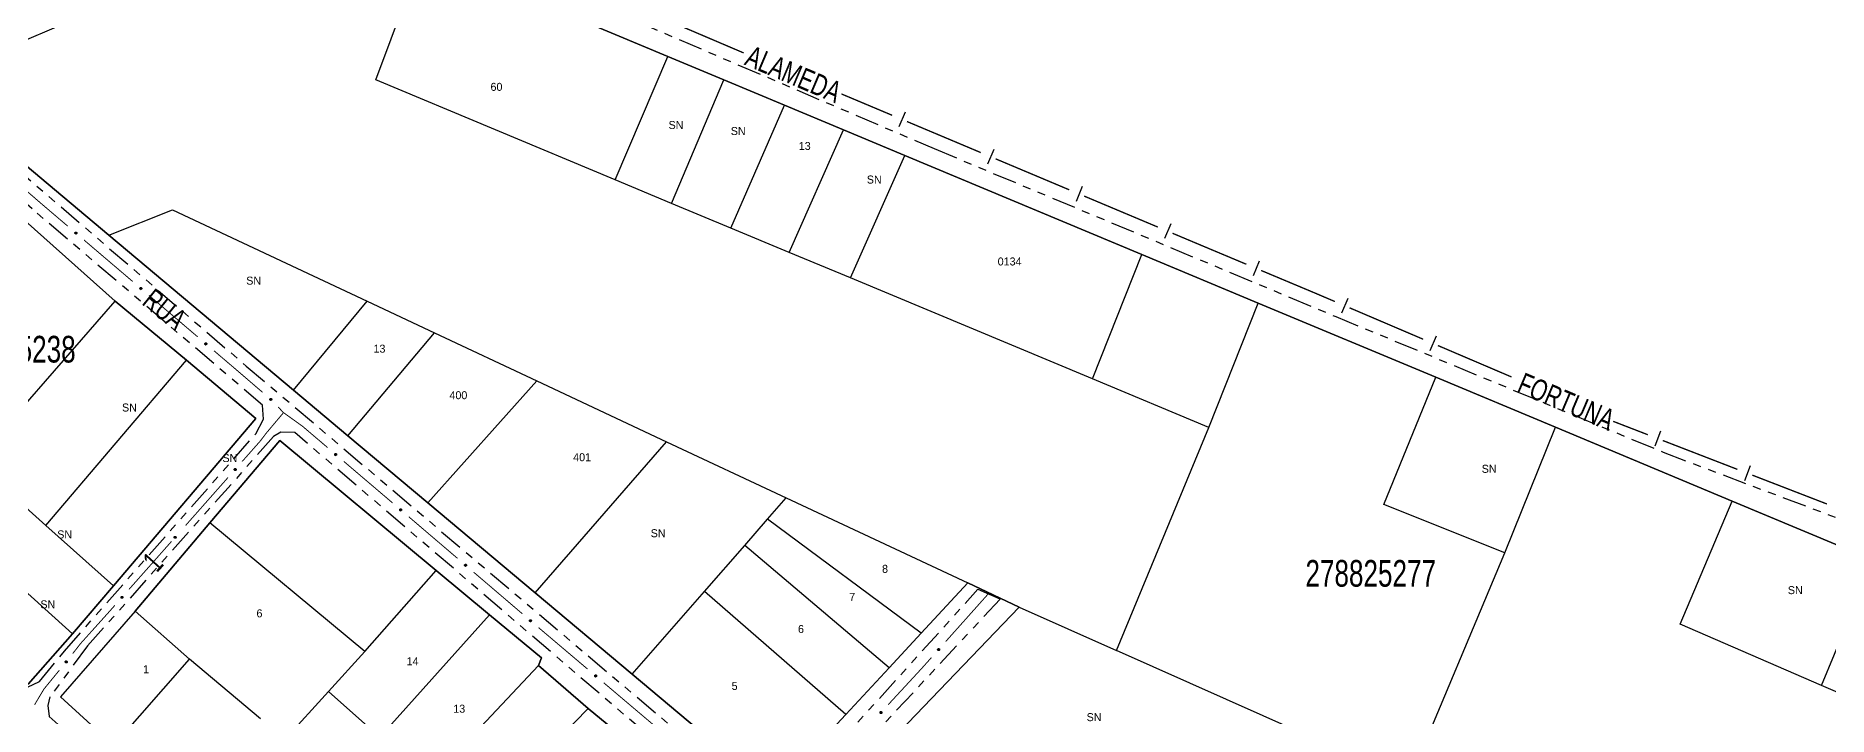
# Model space of a CAD drawing. Extents: x 204373 to 205952, y 4873300 to 4875179.
# Drawn here: x 205431 to 205766.9, y 4874295.3 to 4874422.8 of the extents above; entities that cross this region are included whole.
import ezdxf
from ezdxf.enums import TextEntityAlignment as Align

# ---------------------------------------------------------------- set-up
doc = ezdxf.new("R2010")
doc.units = 0
doc.header["$LTSCALE"] = 1.5
doc.header["$MEASUREMENT"] = 0
doc.linetypes.add('TRACO_25', pattern=[8, 3, -1, 1, -1, 1, -1])
for name, color, linetype in [('CD_MALHA_LOTES', 7, 'CONTINUOUS'), ('CD_TXT_QUADRA', 255, 'CONTINUOUS'), ('LM-LIM-SETORES-BAIRROS', 250, 'CONTINUOUS'), ('RU-QUADRA', 220, 'CONTINUOUS'), ('SV-EIXO-RUA-N-PAV', 6, 'CONTINUOUS'), ('SV-RUA-NAO-PAV', 7, 'CONTINUOUS'), ('SV-TXT-RUA-N-PAV', 7, 'CONTINUOUS'), ('Th_NmrPort', 1, 'CONTINUOUS')]:
    doc.layers.add(name, color=color, linetype=linetype)
doc.styles.add('ARIAL', font='ARIAL.SHX')

msp = doc.modelspace()

# ---------------------------------------------------------------- linework, layer by layer
at = {"layer": 'CD_MALHA_LOTES', "linetype": 'Continuous', "flags": 128}
for points in [[(205444.624672, 4874385.42339), (205410.492378, 4874414.060532), (205443.359067, 4874428.084136), (205448.867046, 4874435.40395), (205455.6085, 4874452.108106)], [(205494.670237, 4874414.495373), (205503.485107, 4874438.10657)], [(205503.485107, 4874438.10657), (205549.437485, 4874418.903507)], [(205539.566182, 4874395.772232), (205549.437485, 4874418.903507)], [(205549.437485, 4874418.903507), (205559.894894, 4874414.533455)], [(205539.566182, 4874395.772232), (205494.670237, 4874414.495373)], [(205550.124463, 4874391.369069), (205559.894894, 4874414.533455)], [(205559.894894, 4874414.533455), (205571.301262, 4874409.766842)], [(205403.889961, 4874410.376857), (205445.83911, 4874373.019857)], [(205561.228127, 4874386.738462), (205571.301262, 4874409.766842)], [(205571.301262, 4874409.766842), (205582.355396, 4874405.147425)], [(205572.154333, 4874382.181861), (205582.355396, 4874405.147425)], [(205582.355396, 4874405.147425), (205593.846486, 4874400.345407)], [(205583.633673, 4874377.394585), (205593.846486, 4874400.345407)], [(205593.846486, 4874400.345407), (205638.250422, 4874381.789423)], [(205550.124463, 4874391.369069), (205539.566182, 4874395.772232)], [(205444.624672, 4874385.42339), (205456.585463, 4874390.144309)], [(205456.585463, 4874390.144309), (205493.03453, 4874373.039301)], [(205561.228127, 4874386.738462), (205550.124463, 4874391.369069)], [(205479.266109, 4874356.359074), (205444.624672, 4874385.42339)], [(205572.154333, 4874382.181861), (205561.228127, 4874386.738462)], [(205583.633673, 4874377.394585), (205572.154333, 4874382.181861)], [(205628.987519, 4874358.480484), (205638.250422, 4874381.789423)], [(205638.250422, 4874381.789423), (205660.034543, 4874372.686045)], [(205628.987519, 4874358.480484), (205583.633673, 4874377.394585)], [(205426.49248, 4874350.797178), (205445.83911, 4874373.019857)], [(205445.83911, 4874373.019857), (205459.213855, 4874361.968072)], [(205479.266109, 4874356.359074), (205493.03453, 4874373.039301)], [(205493.03453, 4874373.039301), (205505.666613, 4874367.111251)], [(205650.814185, 4874349.37802), (205660.034543, 4874372.686045)], [(205660.034543, 4874372.686045), (205693.312062, 4874358.779686)], [(205489.446053, 4874347.818057), (205505.666613, 4874367.111251)], [(205505.666613, 4874367.111251), (205524.834142, 4874358.116213)], [(205432.850712, 4874330.999864), (205459.213855, 4874361.968072)], [(205459.213855, 4874361.968072), (205472.212971, 4874351.016313)], [(205650.814185, 4874349.37802), (205628.987519, 4874358.480484)], [(205683.589162, 4874334.935506), (205693.312062, 4874358.779686)], [(205693.312062, 4874358.779686), (205715.770644, 4874349.394458)], [(205489.446053, 4874347.818057), (205479.266109, 4874356.359074)], [(205504.414451, 4874335.259506), (205524.834142, 4874358.116213)], [(205524.834142, 4874358.116213), (205549.17472, 4874346.693539)], [(205472.212971, 4874351.016313), (205445.517352, 4874319.690618)], [(205633.468149, 4874307.577405), (205650.814185, 4874349.37802)], [(205706.298173, 4874325.851901), (205715.770644, 4874349.394458)], [(205715.770644, 4874349.394458), (205748.847048, 4874335.572142)], [(205463.600324, 4874331.468688), (205476.696395, 4874346.890668)], [(205476.696395, 4874346.890668), (205505.965355, 4874322.580895)], [(205504.414451, 4874335.259506), (205489.446053, 4874347.818057)], [(205524.555355, 4874318.3612), (205549.17472, 4874346.693539)], [(205549.17472, 4874346.693539), (205571.602092, 4874336.168704)], [(205432.850712, 4874330.999864), (205419.575764, 4874342.852231)], [(205524.555355, 4874318.3612), (205504.414451, 4874335.259506)], [(205568.105253, 4874332.166116), (205571.602092, 4874336.168704)], [(205571.602092, 4874336.168704), (205605.605238, 4874320.211531)], [(205706.298173, 4874325.851901), (205683.589162, 4874334.935506)], [(205739.127506, 4874312.473331), (205748.847048, 4874335.572142)], [(205748.847048, 4874335.572142), (205775.328876, 4874324.505637)], [(205437.84557, 4874310.688246), (205411.895302, 4874334.029999)], [(205449.562955, 4874314.938234), (205463.600324, 4874331.468688)], [(205492.616881, 4874307.396553), (205463.600324, 4874331.468688)], [(205563.821633, 4874327.262956), (205568.105253, 4874332.166116)], [(205596.898546, 4874310.82319), (205568.105253, 4874332.166116)], [(205445.517352, 4874319.690618), (205432.850712, 4874330.999864)], [(205556.277011, 4874318.627154), (205563.821633, 4874327.262956)], [(205590.865117, 4874304.317402), (205563.821633, 4874327.262956)], [(205688.351949, 4874283.152557), (205706.298173, 4874325.851901)], [(205492.616881, 4874307.396553), (205505.965355, 4874322.580895)], [(205505.965355, 4874322.580895), (205515.97959, 4874314.263422)], [(205765.596145, 4874301.02252), (205775.328876, 4874324.505637)], [(205445.517352, 4874319.690618), (205437.84557, 4874310.688246)], [(205542.725846, 4874303.11608), (205524.555355, 4874318.3612)], [(205542.725846, 4874303.11608), (205556.277011, 4874318.627154)], [(205582.746291, 4874295.56295), (205556.277011, 4874318.627154)], [(205605.605238, 4874320.211531), (205596.898546, 4874310.82319)], [(205615.26598, 4874315.677887), (205605.605238, 4874320.211531)], [(205449.562955, 4874314.938234), (205435.61119, 4874298.885094), (205445.564336, 4874289.760596)], [(205459.782033, 4874305.936808), (205449.562955, 4874314.938234)], [(205591.368334, 4874290.789947), (205615.26598, 4874315.677887)], [(205615.26598, 4874315.677887), (205633.468149, 4874307.577405)], [(205495.412216, 4874291.339344), (205515.97959, 4874314.263422)], [(205515.97959, 4874314.263422), (205525.737193, 4874306.159099)], [(205765.596145, 4874301.02252), (205739.127506, 4874312.473331)], [(205437.84557, 4874310.688246), (205429.518863, 4874301.238067)], [(205596.898546, 4874310.82319), (205590.865117, 4874304.317402)], [(205445.564336, 4874289.760596), (205459.782033, 4874305.936808)], [(205473.043528, 4874294.741257), (205459.782033, 4874305.936808)], [(205485.811441, 4874299.888552), (205492.616881, 4874307.396553)], [(205504.579936, 4874282.825936), (205525.161706, 4874304.758967)], [(205525.737193, 4874306.159099), (205525.161706, 4874304.758967)], [(205525.161706, 4874304.758967), (205534.504093, 4874296.707683)], [(205667.877065, 4874292.264462), (205633.468149, 4874307.577405)], [(205582.746291, 4874295.56295), (205569.172896, 4874280.92689), (205542.725846, 4874303.11608)], [(205590.865117, 4874304.317402), (205582.746291, 4874295.56295)], [(205477.633487, 4874290.866345), (205485.811441, 4874299.888552)], [(205495.412216, 4874291.339344), (205485.811441, 4874299.888552)], [(205783.467425, 4874293.291082), (205765.596145, 4874301.02252)], [(205514.698825, 4874276.39484), (205534.504093, 4874296.707683)], [(205534.504093, 4874296.707683), (205540.154753, 4874291.985643)]]:
    msp.add_lwpolyline(points, dxfattribs=at)
at = {"layer": 'LM-LIM-SETORES-BAIRROS', "const_width": 0.25}
for points in [[(205563.623552, 4874419.559982), (205549.826415, 4874425.445474)], [(205582.248186, 4874411.7463), (205581.946876, 4874411.873124)], [(205591.46501, 4874407.866846), (205582.248186, 4874411.7463)], [(205608.055292, 4874400.883829), (205594.230057, 4874406.70301)], [(205624.645574, 4874393.900811), (205610.820339, 4874399.719992)], [(205628.913434, 4874392.104426), (205627.410621, 4874392.736975)], [(205629.254008, 4874391.961136), (205628.913434, 4874392.104426)], [(205641.236643, 4874386.919661), (205629.254008, 4874391.961136)], [(205649.686123, 4874383.364697), (205644.001866, 4874385.756244)], [(205650.454402, 4874383.042433), (205649.686123, 4874383.364697)], [(205657.831674, 4874379.947943), (205650.454402, 4874383.042433)], [(205670.771987, 4874374.519965), (205660.59815, 4874378.787509)], [(205671.661647, 4874374.140081), (205670.771987, 4874374.519965)], [(205674.42065, 4874372.961987), (205671.661647, 4874374.140081)], [(205690.974666, 4874365.893427), (205677.179653, 4874371.783894)], [(205707.528683, 4874358.824866), (205693.733669, 4874364.715333)], [(205727.461111, 4874350.166546), (205726.567063, 4874350.512334)], [(205733.05714, 4874348.002186), (205727.461111, 4874350.166546)], [(205749.845229, 4874341.509106), (205735.855155, 4874346.920006)], [(205766.633317, 4874335.016026), (205752.643243, 4874340.426926)]]:
    msp.add_lwpolyline(points, dxfattribs=at)
at = {"layer": 'LM-LIM-SETORES-BAIRROS'}
for points in [[(205593.890293, 4874408.473479), (205592.726456, 4874405.708432)], [(205610.480575, 4874401.490461), (205609.316739, 4874398.725414)], [(205627.070857, 4874394.507444), (205625.907021, 4874391.742397)], [(205643.661834, 4874387.526662), (205642.498416, 4874384.761438)], [(205660.256208, 4874380.557559), (205659.095775, 4874377.791082)], [(205676.849032, 4874373.556093), (205675.670939, 4874370.79709)], [(205693.403048, 4874366.487533), (205692.224955, 4874363.72853)], [(205735.463573, 4874348.67974), (205734.381393, 4874345.881726)], [(205752.251662, 4874342.18666), (205751.169482, 4874339.388646)]]:
    msp.add_lwpolyline(points, dxfattribs=at)
at = {"layer": 'RU-QUADRA', "linetype": 'Continuous', "flags": 128}
for points in [[(205775.328876, 4874324.505637), (205748.847048, 4874335.572142), (205715.770644, 4874349.394458), (205693.312062, 4874358.779686), (205660.034543, 4874372.686045), (205638.250422, 4874381.789423), (205593.846486, 4874400.345407), (205582.355396, 4874405.147425), (205571.301262, 4874409.766842), (205559.894894, 4874414.533455), (205549.437485, 4874418.903507), (205503.485107, 4874438.10657)], [(205410.492378, 4874414.060532), (205444.624672, 4874385.42339), (205479.266109, 4874356.359074), (205489.446053, 4874347.818057), (205504.414451, 4874335.259506), (205524.555355, 4874318.3612), (205542.725846, 4874303.11608), (205569.172896, 4874280.92689), (205582.746291, 4874295.56295), (205590.865117, 4874304.317402), (205596.898546, 4874310.82319), (205605.605238, 4874320.211531), (205615.26598, 4874315.677887), (205591.368334, 4874290.789947)]]:
    msp.add_lwpolyline(points, dxfattribs=at)
for points in [[(205403.889961, 4874410.376857), (205392.368156, 4874407.550919), (205379.598777, 4874404.326089), (205367.856113, 4874400.851189), (205330.601037, 4874386.701157), (205357.52083, 4874363.84424), (205366.485122, 4874356.232887), (205376.5113, 4874347.719913), (205385.402898, 4874339.893672), (205394.910849, 4874331.51864), (205403.286286, 4874324.141177), (205429.518863, 4874301.238067), (205437.84557, 4874310.688246), (205445.517352, 4874319.690618), (205472.212971, 4874351.016313), (205459.213855, 4874361.968072), (205445.83911, 4874373.019857)], [(205476.696395, 4874346.890668), (205463.600324, 4874331.468688), (205449.562955, 4874314.938234), (205435.61119, 4874298.885094), (205445.564336, 4874289.760596), (205458.008829, 4874278.570562), (205462.470996, 4874274.558202), (205475.90529, 4874263.342958), (205480.446565, 4874259.242085), (205489.596541, 4874250.979451), (205517.548791, 4874226.150528), (205537.693765, 4874247.407551), (205541.929759, 4874251.877382), (205561.356729, 4874273.922622), (205556.665299, 4874277.919485), (205547.4405, 4874285.778552), (205540.154753, 4874291.985643), (205534.504093, 4874296.707683), (205525.161706, 4874304.758967), (205525.737193, 4874306.159099), (205515.97959, 4874314.263422), (205505.965355, 4874322.580895)]]:
    msp.add_lwpolyline(points, close=True, dxfattribs=at)
at = {"layer": 'SV-EIXO-RUA-N-PAV', "const_width": 0.18}
for points in [[(205427.84247, 4874394.906705), (205431.621843, 4874391.633122)], [(205431.621843, 4874391.633122), (205431.841854, 4874391.442555)], [(205431.841854, 4874391.442555), (205436.948522, 4874387.091497)], [(205439.99322, 4874384.497309), (205449.127315, 4874376.714745)], [(205452.172014, 4874374.120557), (205461.306109, 4874366.337992)], [(205464.350807, 4874363.743804), (205468.917855, 4874359.852522)], [(205468.917855, 4874359.852522), (205469.077692, 4874359.716335)], [(205469.077692, 4874359.716335), (205473.466584, 4874355.939846)], [(205477.388033, 4874352.14061), (205474.16914, 4874348.314551)], [(205476.371412, 4874353.196332), (205477.065053, 4874352.476012)], [(205477.065053, 4874352.476012), (205477.388033, 4874352.14061)], [(205477.388033, 4874352.14061), (205480.259086, 4874350.079341)], [(205474.108626, 4874348.242623), (205473.55955, 4874347.52196)], [(205474.16914, 4874348.314551), (205474.108626, 4874348.242623)], [(205480.259086, 4874350.079341), (205480.969285, 4874349.569455)], [(205480.969285, 4874349.569455), (205485.633422, 4874345.598275)], [(205472.995848, 4874346.782101), (205469.637637, 4874342.98395)], [(205473.55955, 4874347.52196), (205472.995848, 4874346.782101)], [(205488.679031, 4874343.005156), (205496.293054, 4874336.522359)], [(205466.98809, 4874339.987301), (205459.039451, 4874330.997355)], [(205496.293054, 4874336.522359), (205497.039005, 4874335.887236)], [(205497.039005, 4874335.887236), (205497.814822, 4874335.224585)], [(205500.856368, 4874332.626701), (205509.981004, 4874324.833048)], [(205456.389178, 4874328.001349), (205448.432041, 4874319.018923)], [(205513.02255, 4874322.235164), (205522.147186, 4874314.441512)], [(205609.467665, 4874318.18439), (205601.478328, 4874309.230592)], [(205444.654762, 4874314.754935), (205439.770714, 4874309.324645)], [(205445.116568, 4874315.276246), (205444.654762, 4874314.754935)], [(205445.779662, 4874316.024781), (205445.116568, 4874315.276246)], [(205525.188731, 4874311.843628), (205525.367627, 4874311.690828)], [(205525.367627, 4874311.690828), (205534.348059, 4874304.09078)], [(205439.369062, 4874308.878072), (205437.890308, 4874306.988553)], [(205439.770714, 4874309.324645), (205439.369062, 4874308.878072)], [(205597.483659, 4874304.753694), (205597.007736, 4874304.220318)], [(205598.815215, 4874306.245993), (205597.483659, 4874304.753694)], [(205435.385513, 4874303.870192), (205432.852562, 4874300.774363)], [(205537.4014, 4874301.506769), (205546.561421, 4874293.754737)], [(205597.007736, 4874304.220318), (205590.706033, 4874297.401022)], [(205432.483743, 4874300.323585), (205430.735793, 4874297.386845)], [(205432.852562, 4874300.774363), (205432.483743, 4874300.323585)]]:
    msp.add_lwpolyline(points, dxfattribs=at)
at = {"layer": 'SV-EIXO-RUA-N-PAV'}
for points in [[(205438.432898, 4874385.971377), (205438.481591, 4874385.975963), (205438.524378, 4874385.969946), (205438.55862, 4874385.954657), (205438.585356, 4874385.933257), (205438.610242, 4874385.908282), (205438.629777, 4874385.877567), (205438.643908, 4874385.838674), (205438.648851, 4874385.789861), (205438.639807, 4874385.746435), (205438.626614, 4874385.712062), (205438.605904, 4874385.682898), (205438.581237, 4874385.659129), (205438.548661, 4874385.639892), (205438.509107, 4874385.625957), (205438.459903, 4874385.622175), (205438.417996, 4874385.62836), (205438.385264, 4874385.644018), (205438.356077, 4874385.665024), (205438.330975, 4874385.690826), (205438.311973, 4874385.721087), (205438.298014, 4874385.760937), (205438.294924, 4874385.809551), (205438.300617, 4874385.851418), (205438.315811, 4874385.884362), (205438.337139, 4874385.912631), (205438.361884, 4874385.937897), (205438.391942, 4874385.95882), (205438.432898, 4874385.971377)], [(205450.611691, 4874375.594625), (205450.660384, 4874375.59921), (205450.703171, 4874375.593194), (205450.737413, 4874375.577905), (205450.764149, 4874375.556504), (205450.789035, 4874375.53153), (205450.808571, 4874375.500815), (205450.822701, 4874375.461922), (205450.827644, 4874375.413108), (205450.8186, 4874375.369682), (205450.805407, 4874375.335309), (205450.784697, 4874375.306146), (205450.760031, 4874375.282377), (205450.727455, 4874375.263139), (205450.6879, 4874375.249204), (205450.638696, 4874375.245422), (205450.59679, 4874375.251608), (205450.564057, 4874375.267266), (205450.53487, 4874375.288272), (205450.509769, 4874375.314073), (205450.490766, 4874375.344334), (205450.476807, 4874375.384185), (205450.473718, 4874375.432799), (205450.47941, 4874375.474666), (205450.494604, 4874375.507609), (205450.515932, 4874375.535879), (205450.540678, 4874375.561144), (205450.570736, 4874375.582067), (205450.611691, 4874375.594625)], [(205462.790484, 4874365.217872), (205462.839177, 4874365.222458), (205462.881964, 4874365.216441), (205462.916206, 4874365.201152), (205462.942942, 4874365.179752), (205462.967829, 4874365.154777), (205462.987364, 4874365.124062), (205463.001495, 4874365.085169), (205463.006437, 4874365.036356), (205462.997394, 4874364.99293), (205462.984201, 4874364.958557), (205462.963491, 4874364.929393), (205462.938824, 4874364.905624), (205462.906248, 4874364.886387), (205462.866694, 4874364.872452), (205462.81749, 4874364.86867), (205462.775583, 4874364.874855), (205462.742851, 4874364.890513), (205462.713663, 4874364.911519), (205462.688562, 4874364.937321), (205462.66956, 4874364.967582), (205462.655601, 4874365.007432), (205462.652511, 4874365.056046), (205462.658203, 4874365.097913), (205462.673398, 4874365.130857), (205462.694725, 4874365.159126), (205462.719471, 4874365.184392), (205462.749529, 4874365.205315), (205462.790484, 4874365.217872)], [(205474.980162, 4874354.799791), (205475.02907, 4874354.799561), (205475.071057, 4874354.789363), (205475.103628, 4874354.770777), (205475.128127, 4874354.746849), (205475.150435, 4874354.719546), (205475.166852, 4874354.687057), (205475.177086, 4874354.646962), (205475.1772, 4874354.597899), (205475.163925, 4874354.555574), (205475.147413, 4874354.522667), (205475.123933, 4874354.495684), (205475.097047, 4874354.474458), (205475.062735, 4874354.458521), (205475.022001, 4874354.448546), (205474.972664, 4874354.449626), (205474.93157, 4874354.459906), (205474.900537, 4874354.47871), (205474.87356, 4874354.502487), (205474.85112, 4874354.530634), (205474.835188, 4874354.562619), (205474.825219, 4874354.603649), (205474.82693, 4874354.652331), (205474.836716, 4874354.693435), (205474.855079, 4874354.724723), (205474.879085, 4874354.750756), (205474.906198, 4874354.773463), (205474.938169, 4874354.791325), (205474.980162, 4874354.799791)], [(205468.490504, 4874341.52035), (205468.494196, 4874341.471581), (205468.487397, 4874341.428911), (205468.471483, 4874341.394955), (205468.449596, 4874341.368616), (205468.42417, 4874341.344191), (205468.393102, 4874341.325222), (205468.353956, 4874341.311806), (205468.30506, 4874341.307759), (205468.261807, 4874341.317597), (205468.227682, 4874341.331418), (205468.198903, 4874341.352659), (205468.17559, 4874341.377757), (205468.156953, 4874341.41068), (205468.143745, 4874341.450483), (205468.140865, 4874341.499748), (205468.147817, 4874341.541534), (205468.164073, 4874341.573974), (205468.18561, 4874341.602772), (205468.211867, 4874341.627396), (205468.242471, 4874341.645841), (205468.282571, 4874341.659067), (205468.331233, 4874341.661265), (205468.372989, 4874341.654807), (205468.405649, 4874341.639011), (205468.433523, 4874341.617169), (205468.45833, 4874341.591965), (205468.478699, 4874341.561528), (205468.490504, 4874341.52035)], [(205487.118191, 4874344.478676), (205487.166882, 4874344.483279), (205487.209671, 4874344.477278), (205487.243919, 4874344.462001), (205487.270662, 4874344.440609), (205487.295558, 4874344.415644), (205487.315104, 4874344.384935), (205487.329248, 4874344.346047), (205487.334208, 4874344.297236), (205487.325179, 4874344.253806), (205487.311998, 4874344.219429), (205487.291299, 4874344.190258), (205487.26664, 4874344.16648), (205487.234071, 4874344.147232), (205487.194522, 4874344.133283), (205487.145319, 4874344.129483), (205487.10341, 4874344.135654), (205487.070672, 4874344.151301), (205487.041478, 4874344.172296), (205487.016367, 4874344.198089), (205486.997354, 4874344.228344), (205486.983381, 4874344.268189), (205486.980275, 4874344.316802), (205486.985952, 4874344.358671), (205487.001135, 4874344.39162), (205487.022453, 4874344.419897), (205487.047189, 4874344.445171), (205487.07724, 4874344.466104), (205487.118191, 4874344.478676)], [(205499.297837, 4874334.102663), (205499.346535, 4874334.107189), (205499.389315, 4874334.101121), (205499.423538, 4874334.08579), (205499.450248, 4874334.064357), (205499.475104, 4874334.039352), (205499.494602, 4874334.008614), (205499.508686, 4874333.969703), (205499.513569, 4874333.920884), (205499.504473, 4874333.877469), (205499.491238, 4874333.843112), (205499.470492, 4874333.813974), (205499.445797, 4874333.790235), (205499.413197, 4874333.771037), (205499.373626, 4874333.75715), (205499.324418, 4874333.753428), (205499.282519, 4874333.759664), (205499.249805, 4874333.775362), (205499.220644, 4874333.796403), (205499.195574, 4874333.822235), (205499.176608, 4874333.85252), (205499.162697, 4874333.892387), (205499.159667, 4874333.941004), (205499.16541, 4874333.982865), (205499.180644, 4874334.01579), (205499.202006, 4874334.044033), (205499.226782, 4874334.069269), (205499.256866, 4874334.090155), (205499.297837, 4874334.102663)], [(205457.246873, 4874328.80355), (205457.25052, 4874328.754778), (205457.24368, 4874328.712115), (205457.227734, 4874328.678173), (205457.205822, 4874328.651855), (205457.180373, 4874328.627454), (205457.149287, 4874328.608514), (205457.110129, 4874328.595136), (205457.061229, 4874328.591135), (205457.017986, 4874328.601014), (205456.983873, 4874328.614867), (205456.955114, 4874328.636135), (205456.931825, 4874328.661255), (205456.913219, 4874328.694196), (205456.900049, 4874328.734011), (205456.897215, 4874328.783279), (205456.904207, 4874328.825059), (205456.920493, 4874328.857483), (205456.942058, 4874328.88626), (205456.968338, 4874328.91086), (205456.99896, 4874328.929275), (205457.039072, 4874328.942464), (205457.087736, 4874328.944616), (205457.129486, 4874328.938118), (205457.162131, 4874328.922292), (205457.189984, 4874328.900423), (205457.214768, 4874328.875195), (205457.235107, 4874328.84474), (205457.246873, 4874328.80355)], [(205511.464018, 4874323.711127), (205511.512717, 4874323.715653), (205511.555496, 4874323.709585), (205511.58972, 4874323.694254), (205511.61643, 4874323.672821), (205511.641286, 4874323.647816), (205511.660784, 4874323.617078), (205511.674867, 4874323.578167), (205511.679751, 4874323.529348), (205511.670654, 4874323.485933), (205511.657419, 4874323.451576), (205511.636674, 4874323.422438), (205511.611979, 4874323.398699), (205511.579379, 4874323.379501), (205511.539808, 4874323.365614), (205511.490599, 4874323.361891), (205511.4487, 4874323.368128), (205511.415987, 4874323.383826), (205511.386825, 4874323.404867), (205511.361755, 4874323.430699), (205511.342789, 4874323.460983), (205511.328879, 4874323.500851), (205511.325849, 4874323.549468), (205511.331592, 4874323.591328), (205511.346826, 4874323.624254), (205511.368188, 4874323.652497), (205511.392964, 4874323.677732), (205511.423048, 4874323.698619), (205511.464018, 4874323.711127)], [(205447.283525, 4874317.556408), (205447.287171, 4874317.507636), (205447.280332, 4874317.464973), (205447.264386, 4874317.431032), (205447.242474, 4874317.404713), (205447.217024, 4874317.380313), (205447.185938, 4874317.361373), (205447.14678, 4874317.347994), (205447.097881, 4874317.343993), (205447.054637, 4874317.353872), (205447.020525, 4874317.367725), (205446.991766, 4874317.388993), (205446.968476, 4874317.414113), (205446.94987, 4874317.447054), (205446.9367, 4874317.48687), (205446.933867, 4874317.536137), (205446.940859, 4874317.577917), (205446.957145, 4874317.610342), (205446.978709, 4874317.639119), (205447.00499, 4874317.663718), (205447.035611, 4874317.682134), (205447.075723, 4874317.695322), (205447.124388, 4874317.697475), (205447.166137, 4874317.690976), (205447.198782, 4874317.67515), (205447.226635, 4874317.653282), (205447.251419, 4874317.628054), (205447.271759, 4874317.597598), (205447.283525, 4874317.556408)], [(205523.6302, 4874313.31959), (205523.678898, 4874313.324117), (205523.721678, 4874313.318049), (205523.755902, 4874313.302718), (205523.782612, 4874313.281285), (205523.807468, 4874313.25628), (205523.826966, 4874313.225541), (205523.841049, 4874313.186631), (205523.845932, 4874313.137812), (205523.836836, 4874313.094397), (205523.823601, 4874313.06004), (205523.802856, 4874313.030902), (205523.77816, 4874313.007162), (205523.745561, 4874312.987965), (205523.70599, 4874312.974078), (205523.656781, 4874312.970355), (205523.614882, 4874312.976592), (205523.582169, 4874312.99229), (205523.553007, 4874313.013331), (205523.527937, 4874313.039163), (205523.508971, 4874313.069447), (205523.495061, 4874313.109314), (205523.49203, 4874313.157932), (205523.497773, 4874313.199792), (205523.513008, 4874313.232717), (205523.53437, 4874313.260961), (205523.559146, 4874313.286196), (205523.589229, 4874313.307083), (205523.6302, 4874313.31959)], [(205600.324567, 4874307.772211), (205600.328038, 4874307.723426), (205600.321046, 4874307.680788), (205600.304978, 4874307.646904), (205600.282972, 4874307.620664), (205600.257435, 4874307.596355), (205600.226281, 4874307.577527), (205600.187075, 4874307.564289), (205600.138161, 4874307.560464), (205600.094953, 4874307.570498), (205600.060891, 4874307.584473), (205600.032209, 4874307.605844), (205600.00901, 4874307.631048), (205599.990522, 4874307.664055), (205599.977495, 4874307.703918), (205599.974838, 4874307.753196), (205599.981981, 4874307.79495), (205599.998383, 4874307.827316), (205600.020051, 4874307.856015), (205600.046419, 4874307.88052), (205600.077107, 4874307.898826), (205600.117266, 4874307.91187), (205600.165938, 4874307.913847), (205600.207664, 4874307.9072), (205600.240251, 4874307.891256), (205600.268026, 4874307.869288), (205600.292719, 4874307.843971), (205600.312949, 4874307.813443), (205600.324567, 4874307.772211)], [(205436.82817, 4874305.459602), (205436.833725, 4874305.41101), (205436.828564, 4874305.368112), (205436.813961, 4874305.333572), (205436.793098, 4874305.306414), (205436.768624, 4874305.281035), (205436.738305, 4874305.260891), (205436.699701, 4874305.245987), (205436.650996, 4874305.240072), (205436.607398, 4874305.248248), (205436.57277, 4874305.260753), (205436.543199, 4874305.280877), (205436.518942, 4874305.305065), (205436.499059, 4874305.337251), (205436.484338, 4874305.376519), (205436.479575, 4874305.425638), (205436.484924, 4874305.46766), (205436.499926, 4874305.500698), (205436.520346, 4874305.530298), (205436.545642, 4874305.555909), (205436.575518, 4874305.575511), (205436.615082, 4874305.590262), (205436.663624, 4874305.594321), (205436.705597, 4874305.589464), (205436.738837, 4874305.57493), (205436.767526, 4874305.55417), (205436.79328, 4874305.529934), (205436.814798, 4874305.500299), (205436.82817, 4874305.459602)], [(205535.836165, 4874302.975621), (205535.884843, 4874302.980369), (205535.927649, 4874302.974496), (205535.961942, 4874302.959321), (205535.98875, 4874302.93801), (205536.013719, 4874302.913118), (205536.033357, 4874302.882469), (205536.047617, 4874302.843623), (205536.052723, 4874302.794826), (205536.043824, 4874302.75137), (205536.030746, 4874302.716954), (205536.010133, 4874302.687721), (205535.985546, 4874302.66387), (205535.953035, 4874302.644524), (205535.913527, 4874302.630457), (205535.864336, 4874302.62651), (205535.822409, 4874302.632556), (205535.789624, 4874302.648105), (205535.760367, 4874302.669013), (205535.73518, 4874302.694731), (205535.716076, 4874302.724929), (205535.701985, 4874302.764732), (205535.698733, 4874302.813335), (205535.704285, 4874302.855221), (205535.71937, 4874302.888215), (205535.740603, 4874302.916556), (205535.765264, 4874302.941904), (205535.795252, 4874302.962927), (205535.836165, 4874302.975621)], [(205589.527023, 4874295.962977), (205589.529643, 4874295.914139), (205589.521908, 4874295.871629), (205589.505252, 4874295.83803), (205589.482792, 4874295.812178), (205589.456835, 4874295.788318), (205589.425358, 4874295.770036), (205589.385927, 4874295.757484), (205589.336954, 4874295.754512), (205589.293928, 4874295.765297), (205589.260115, 4874295.779865), (205589.231809, 4874295.801733), (205589.209053, 4874295.827337), (205589.191144, 4874295.860661), (205589.178813, 4874295.900745), (205589.177016, 4874295.950061), (205589.184885, 4874295.991685), (205589.201849, 4874296.02376), (205589.224014, 4874296.052077), (205589.250806, 4874296.076119), (205589.281808, 4874296.093887), (205589.322188, 4874296.106229), (205589.370887, 4874296.107357), (205589.412491, 4874296.099983), (205589.444796, 4874296.083474), (205589.472183, 4874296.061025), (205589.496431, 4874296.035281), (205589.516126, 4874296.004405), (205589.527023, 4874295.962977)]]:
    msp.add_lwpolyline(points, close=True, dxfattribs=at)
for points in [[(205438.294924, 4874385.809551), (205438.548661, 4874385.639892)], [(205438.298014, 4874385.760937), (205438.509107, 4874385.625957)], [(205438.298773, 4874385.828315), (205438.560669, 4874385.651779)], [(205438.300384, 4874385.783918), (205438.526235, 4874385.634509)], [(205438.300617, 4874385.851418), (205438.581237, 4874385.659129)], [(205438.310357, 4874385.865054), (205438.590948, 4874385.672589)], [(205438.310728, 4874385.739252), (205438.478299, 4874385.628744)], [(205438.311973, 4874385.721087), (205438.459903, 4874385.622175)], [(205438.315811, 4874385.884362), (205438.605904, 4874385.682898)], [(205438.32519, 4874385.703625), (205438.433749, 4874385.629056)], [(205438.328172, 4874385.896483), (205438.613226, 4874385.696632)], [(205438.330975, 4874385.690826), (205438.417996, 4874385.62836)], [(205438.337139, 4874385.912631), (205438.626614, 4874385.712062)], [(205438.353105, 4874385.923642), (205438.63058, 4874385.733832)], [(205438.361884, 4874385.937897), (205438.639807, 4874385.746435)], [(205438.380422, 4874385.945183), (205438.641126, 4874385.771456)], [(205438.391942, 4874385.95882), (205438.648851, 4874385.789861)], [(205438.411894, 4874385.963184), (205438.642477, 4874385.815121)], [(205438.432898, 4874385.971377), (205438.643908, 4874385.838674)], [(205438.459523, 4874385.972797), (205438.63094, 4874385.862596)], [(205438.481591, 4874385.975963), (205438.629777, 4874385.877567)], [(205438.505996, 4874385.972638), (205438.612632, 4874385.897915)], [(205438.524378, 4874385.969946), (205438.610242, 4874385.908282)], [(205450.473718, 4874375.432799), (205450.727455, 4874375.263139)], [(205450.476807, 4874375.384185), (205450.6879, 4874375.249204)], [(205450.477566, 4874375.451562), (205450.739462, 4874375.275027)], [(205450.479177, 4874375.407166), (205450.705028, 4874375.257757)], [(205450.47941, 4874375.474666), (205450.760031, 4874375.282377)], [(205450.48915, 4874375.488301), (205450.769742, 4874375.295837)], [(205450.489521, 4874375.362499), (205450.657092, 4874375.251991)], [(205450.490766, 4874375.344334), (205450.638696, 4874375.245422)], [(205450.494604, 4874375.507609), (205450.784697, 4874375.306146)], [(205450.503983, 4874375.326873), (205450.612542, 4874375.252304)], [(205450.506966, 4874375.519731), (205450.792019, 4874375.319879)], [(205450.509769, 4874375.314073), (205450.59679, 4874375.251608)], [(205450.515932, 4874375.535879), (205450.805407, 4874375.335309)], [(205450.531898, 4874375.546889), (205450.809374, 4874375.357079)], [(205450.540678, 4874375.561144), (205450.8186, 4874375.369682)], [(205450.559215, 4874375.56843), (205450.819919, 4874375.394703)], [(205450.570736, 4874375.582067), (205450.827644, 4874375.413108)], [(205450.590687, 4874375.586432), (205450.82127, 4874375.438369)], [(205450.611691, 4874375.594625), (205450.822701, 4874375.461922)], [(205450.638316, 4874375.596045), (205450.809734, 4874375.485844)], [(205450.660384, 4874375.59921), (205450.808571, 4874375.500815)], [(205450.68479, 4874375.595886), (205450.791425, 4874375.521163)], [(205450.703171, 4874375.593194), (205450.789035, 4874375.53153)], [(205462.652511, 4874365.056046), (205462.906248, 4874364.886387)], [(205462.655601, 4874365.007432), (205462.866694, 4874364.872452)], [(205462.65636, 4874365.07481), (205462.918256, 4874364.898274)], [(205462.657971, 4874365.030413), (205462.883822, 4874364.881004)], [(205462.658203, 4874365.097913), (205462.938824, 4874364.905624)], [(205462.667943, 4874365.111549), (205462.948535, 4874364.919084)], [(205462.668315, 4874364.985747), (205462.835885, 4874364.875239)], [(205462.673398, 4874365.130857), (205462.963491, 4874364.929393)], [(205462.685759, 4874365.142978), (205462.970813, 4874364.943127)], [(205462.694725, 4874365.159126), (205462.984201, 4874364.958557)], [(205462.710692, 4874365.170137), (205462.988167, 4874364.980327)], [(205462.719471, 4874365.184392), (205462.997394, 4874364.99293)], [(205462.738009, 4874365.191678), (205462.998712, 4874365.017951)], [(205462.749529, 4874365.205315), (205463.006437, 4874365.036356)], [(205462.76948, 4874365.209679), (205463.000064, 4874365.061616)], [(205462.790484, 4874365.217872), (205463.001495, 4874365.085169)], [(205462.817109, 4874365.219292), (205462.988527, 4874365.109091)], [(205462.839177, 4874365.222458), (205462.987364, 4874365.124062)], [(205462.863583, 4874365.219133), (205462.970218, 4874365.14441)], [(205462.881964, 4874365.216441), (205462.967829, 4874365.154777)], [(205462.66956, 4874364.967582), (205462.81749, 4874364.86867)], [(205462.682776, 4874364.950121), (205462.791335, 4874364.875551)], [(205462.688562, 4874364.937321), (205462.775583, 4874364.874855)], [(205474.825219, 4874354.603649), (205475.022001, 4874354.448546)], [(205474.82693, 4874354.652331), (205475.062735, 4874354.458521)], [(205474.82984, 4874354.626286), (205475.039888, 4874354.455371)], [(205474.832607, 4874354.670625), (205475.075855, 4874354.469168)], [(205474.835188, 4874354.562619), (205474.972664, 4874354.449626)], [(205474.835737, 4874354.580818), (205474.991617, 4874354.454352)], [(205474.836716, 4874354.693435), (205475.097047, 4874354.474458)], [(205474.846622, 4874354.543941), (205474.947314, 4874354.459048)], [(205474.847751, 4874354.706046), (205475.108035, 4874354.486897)], [(205474.85112, 4874354.530634), (205474.93157, 4874354.459906)], [(205474.855079, 4874354.724723), (205475.123933, 4874354.495684)], [(205474.868573, 4874354.735569), (205475.132571, 4874354.50863)], [(205474.879085, 4874354.750756), (205475.147413, 4874354.522667)], [(205474.896058, 4874354.760141), (205475.153503, 4874354.543941)], [(205474.906198, 4874354.773463), (205475.163925, 4874354.555574)], [(205474.925363, 4874354.778889), (205475.1677, 4874354.580345)], [(205474.938169, 4874354.791325), (205475.1772, 4874354.597899)], [(205474.958453, 4874354.793705), (205475.173343, 4874354.623665)], [(205474.980162, 4874354.799791), (205475.177086, 4874354.646962)], [(205475.006797, 4874354.798583), (205475.166535, 4874354.672045)], [(205475.02907, 4874354.799561), (205475.166852, 4874354.687057)], [(205475.05303, 4874354.793851), (205475.151792, 4874354.708994)], [(205475.071057, 4874354.789363), (205475.150435, 4874354.719546)], [(205468.242471, 4874341.645841), (205468.140865, 4874341.499748)], [(205468.282571, 4874341.659067), (205468.143745, 4874341.450483)], [(205468.260656, 4874341.646752), (205468.147096, 4874341.481235)], [(205468.211867, 4874341.627396), (205468.147817, 4874341.541534)], [(205468.224771, 4874341.632946), (205468.148224, 4874341.525772)], [(205468.305505, 4874341.656276), (205468.151982, 4874341.433201)], [(205468.331233, 4874341.661265), (205468.156953, 4874341.41068)], [(205468.349923, 4874341.657074), (205468.168618, 4874341.398457)], [(205468.372989, 4874341.654807), (205468.17559, 4874341.377757)], [(205468.386444, 4874341.644819), (205468.18887, 4874341.367801)], [(205468.405649, 4874341.639011), (205468.198903, 4874341.352659)], [(205468.417542, 4874341.62643), (205468.2125, 4874341.345087)], [(205468.433523, 4874341.617169), (205468.227682, 4874341.331418)], [(205468.444238, 4874341.601004), (205468.249376, 4874341.327053)], [(205468.45833, 4874341.591965), (205468.261807, 4874341.317597)], [(205468.465275, 4874341.573297), (205468.2868, 4874341.31582)], [(205468.478699, 4874341.561528), (205468.30506, 4874341.307759)], [(205468.482697, 4874341.5415), (205468.330433, 4874341.313669)], [(205468.490504, 4874341.52035), (205468.353956, 4874341.311806)], [(205468.491436, 4874341.493703), (205468.378112, 4874341.324334)], [(205468.494196, 4874341.471581), (205468.393102, 4874341.325222)], [(205486.980275, 4874344.316802), (205487.234071, 4874344.147232)], [(205486.983381, 4874344.268189), (205487.194522, 4874344.133283)], [(205486.984116, 4874344.335567), (205487.246074, 4874344.159123)], [(205486.985743, 4874344.291171), (205487.211647, 4874344.141841)], [(205486.985952, 4874344.358671), (205487.26664, 4874344.16648)], [(205486.995687, 4874344.37231), (205487.276347, 4874344.179944)], [(205486.996103, 4874344.246508), (205487.163712, 4874344.136059)], [(205486.997354, 4874344.228344), (205487.145319, 4874344.129483)], [(205487.001135, 4874344.39162), (205487.291299, 4874344.190258)], [(205487.010577, 4874344.210887), (205487.119162, 4874344.136355)], [(205487.013492, 4874344.403746), (205487.298616, 4874344.203994)], [(205487.016367, 4874344.198089), (205487.10341, 4874344.135654)], [(205487.022453, 4874344.419897), (205487.311998, 4874344.219429)], [(205487.038415, 4874344.430913), (205487.315957, 4874344.2412)], [(205487.047189, 4874344.445171), (205487.325179, 4874344.253806)], [(205487.065725, 4874344.452464), (205487.326489, 4874344.278828)], [(205487.07724, 4874344.466104), (205487.334208, 4874344.297236)], [(205487.09719, 4874344.470476), (205487.327825, 4874344.322494)], [(205487.118191, 4874344.478676), (205487.329248, 4874344.346047)], [(205487.144815, 4874344.480106), (205487.316272, 4874344.369965)], [(205487.166882, 4874344.483279), (205487.315104, 4874344.384935)], [(205487.191289, 4874344.479963), (205487.297951, 4874344.405277)], [(205487.209671, 4874344.477278), (205487.295558, 4874344.415644)], [(205468.490425, 4874341.44724), (205468.41376, 4874341.341992)], [(205468.487397, 4874341.428911), (205468.42417, 4874341.344191)], [(205499.159667, 4874333.941004), (205499.413197, 4874333.771037)], [(205499.162697, 4874333.892387), (205499.373626, 4874333.75715)], [(205499.163538, 4874333.959763), (205499.42522, 4874333.78291)], [(205499.165095, 4874333.915365), (205499.390765, 4874333.765682)], [(205499.16541, 4874333.982865), (205499.445797, 4874333.790235)], [(205499.175167, 4874333.996488), (205499.455524, 4874333.803683)], [(205499.175385, 4874333.870686), (205499.342821, 4874333.759974)], [(205499.176608, 4874333.85252), (205499.324418, 4874333.753428)], [(205499.180644, 4874334.01579), (205499.470492, 4874333.813974)], [(205499.189803, 4874333.835042), (205499.298272, 4874333.760341)], [(205499.19302, 4874334.027896), (205499.477831, 4874333.827698)], [(205499.195574, 4874333.822235), (205499.282519, 4874333.759664)], [(205499.202006, 4874334.044033), (205499.491238, 4874333.843112)], [(205499.217986, 4874334.055024), (205499.495231, 4874333.864877)], [(205499.226782, 4874334.069269), (205499.504473, 4874333.877469)], [(205499.245329, 4874334.076532), (205499.505822, 4874333.902489)], [(205499.256866, 4874334.090155), (205499.513569, 4874333.920884)], [(205499.276823, 4874334.094495), (205499.507226, 4874333.946152)], [(205499.297837, 4874334.102663), (205499.508686, 4874333.969703)], [(205499.324463, 4874334.10405), (205499.495747, 4874333.993641)], [(205499.346535, 4874334.107189), (205499.494602, 4874334.008614)], [(205499.370937, 4874334.103835), (205499.477481, 4874334.028982)], [(205499.389315, 4874334.101121), (205499.475104, 4874334.039352)], [(205456.99896, 4874328.929275), (205456.897215, 4874328.783279)], [(205457.039072, 4874328.942464), (205456.900049, 4874328.734011)], [(205457.017145, 4874328.93017), (205456.903429, 4874328.76476)], [(205456.968338, 4874328.91086), (205456.904207, 4874328.825059)], [(205456.981247, 4874328.916398), (205456.904599, 4874328.809296)], [(205457.062003, 4874328.939651), (205456.908269, 4874328.716721)], [(205457.087736, 4874328.944616), (205456.913219, 4874328.694196)], [(205457.106422, 4874328.940407), (205456.924873, 4874328.681961)], [(205457.129486, 4874328.938118), (205456.931825, 4874328.661255)], [(205457.142931, 4874328.928117), (205456.945095, 4874328.651286)], [(205457.162131, 4874328.922292), (205456.955114, 4874328.636135)], [(205457.174012, 4874328.909699), (205456.968704, 4874328.62855)], [(205457.189984, 4874328.900423), (205456.983873, 4874328.614867)], [(205457.200684, 4874328.884248), (205457.005563, 4874328.610481)], [(205457.214768, 4874328.875195), (205457.017986, 4874328.601014)], [(205457.221695, 4874328.856521), (205457.042977, 4874328.599213)], [(205457.235107, 4874328.84474), (205457.061229, 4874328.591135)], [(205457.239087, 4874328.824708), (205457.086608, 4874328.597021)], [(205457.246873, 4874328.80355), (205457.110129, 4874328.595136)], [(205457.24778, 4874328.776903), (205457.134296, 4874328.60764)], [(205457.25052, 4874328.754778), (205457.149287, 4874328.608514)], [(205457.246726, 4874328.730441), (205457.169962, 4874328.625265)], [(205457.24368, 4874328.712115), (205457.180373, 4874328.627454)], [(205511.325849, 4874323.549468), (205511.579379, 4874323.379501)], [(205511.328879, 4874323.500851), (205511.539808, 4874323.365614)], [(205511.32972, 4874323.568227), (205511.591401, 4874323.391374)], [(205511.331277, 4874323.523829), (205511.556946, 4874323.374145)], [(205511.331592, 4874323.591328), (205511.611979, 4874323.398699)], [(205511.341348, 4874323.604952), (205511.621706, 4874323.412147)], [(205511.341567, 4874323.47915), (205511.509003, 4874323.368438)], [(205511.342789, 4874323.460983), (205511.490599, 4874323.361891)], [(205511.346826, 4874323.624254), (205511.636674, 4874323.422438)], [(205511.355985, 4874323.443506), (205511.464453, 4874323.368805)], [(205511.359202, 4874323.63636), (205511.644013, 4874323.436162)], [(205511.361755, 4874323.430699), (205511.4487, 4874323.368128)], [(205511.368188, 4874323.652497), (205511.657419, 4874323.451576)], [(205511.384168, 4874323.663488), (205511.661412, 4874323.473341)], [(205511.392964, 4874323.677732), (205511.670654, 4874323.485933)], [(205511.411511, 4874323.684996), (205511.672003, 4874323.510953)], [(205511.423048, 4874323.698619), (205511.679751, 4874323.529348)], [(205511.443004, 4874323.702959), (205511.673407, 4874323.554616)], [(205511.464018, 4874323.711127), (205511.674867, 4874323.578167)], [(205511.490645, 4874323.712514), (205511.661929, 4874323.602105)], [(205511.512717, 4874323.715653), (205511.660784, 4874323.617078)], [(205511.537118, 4874323.712299), (205511.643663, 4874323.637446)], [(205511.555496, 4874323.709585), (205511.641286, 4874323.647816)], [(205447.035611, 4874317.682134), (205446.933867, 4874317.536137)], [(205447.075723, 4874317.695322), (205446.9367, 4874317.48687)], [(205447.053797, 4874317.683028), (205446.94008, 4874317.517618)], [(205447.00499, 4874317.663718), (205446.940859, 4874317.577917)], [(205447.017899, 4874317.669256), (205446.941251, 4874317.562154)], [(205447.098655, 4874317.69251), (205446.944921, 4874317.46958)], [(205447.124388, 4874317.697475), (205446.94987, 4874317.447054)], [(205447.143074, 4874317.693265), (205446.961524, 4874317.43482)], [(205447.166137, 4874317.690976), (205446.968476, 4874317.414113)], [(205447.179583, 4874317.680976), (205446.981747, 4874317.404145)], [(205447.198782, 4874317.67515), (205446.991766, 4874317.388993)], [(205447.210663, 4874317.662557), (205447.005355, 4874317.381408)], [(205447.226635, 4874317.653282), (205447.020525, 4874317.367725)], [(205447.237336, 4874317.637106), (205447.042214, 4874317.36334)], [(205447.251419, 4874317.628054), (205447.054637, 4874317.353872)], [(205447.258347, 4874317.609379), (205447.079628, 4874317.352072)], [(205447.271759, 4874317.597598), (205447.097881, 4874317.343993)], [(205447.275738, 4874317.577566), (205447.123259, 4874317.349879)], [(205447.283525, 4874317.556408), (205447.14678, 4874317.347994)], [(205447.284432, 4874317.529761), (205447.170948, 4874317.360499)], [(205447.287171, 4874317.507636), (205447.185938, 4874317.361373)], [(205447.283377, 4874317.483299), (205447.206613, 4874317.378123)], [(205447.280332, 4874317.464973), (205447.217024, 4874317.380313)], [(205523.49203, 4874313.157932), (205523.745561, 4874312.987965)], [(205523.495061, 4874313.109314), (205523.70599, 4874312.974078)], [(205523.495901, 4874313.176691), (205523.757583, 4874312.999838)], [(205523.497459, 4874313.132293), (205523.723128, 4874312.982609)], [(205523.497773, 4874313.199792), (205523.77816, 4874313.007162)], [(205523.50753, 4874313.213416), (205523.787887, 4874313.020611)], [(205523.507749, 4874313.087614), (205523.675185, 4874312.976902)], [(205523.508971, 4874313.069447), (205523.656781, 4874312.970355)], [(205523.513008, 4874313.232717), (205523.802856, 4874313.030902)], [(205523.522167, 4874313.05197), (205523.630635, 4874312.977268)], [(205523.525384, 4874313.244824), (205523.810194, 4874313.044626)], [(205523.527937, 4874313.039163), (205523.614882, 4874312.976592)], [(205523.53437, 4874313.260961), (205523.823601, 4874313.06004)], [(205523.550349, 4874313.271952), (205523.827594, 4874313.081805)], [(205523.559146, 4874313.286196), (205523.836836, 4874313.094397)], [(205523.577692, 4874313.29346), (205523.838185, 4874313.119416)], [(205523.589229, 4874313.307083), (205523.845932, 4874313.137812)], [(205523.609186, 4874313.311423), (205523.839589, 4874313.16308)], [(205523.6302, 4874313.31959), (205523.841049, 4874313.186631)], [(205523.656826, 4874313.320978), (205523.82811, 4874313.210569)], [(205523.678898, 4874313.324117), (205523.826966, 4874313.225541)], [(205523.7033, 4874313.320763), (205523.809845, 4874313.24591)], [(205523.721678, 4874313.318049), (205523.807468, 4874313.25628)], [(205600.077107, 4874307.898826), (205599.974838, 4874307.753196)], [(205600.117266, 4874307.91187), (205599.977495, 4874307.703918)], [(205600.095295, 4874307.899655), (205599.980985, 4874307.734654)], [(205600.059348, 4874307.886012), (205599.982316, 4874307.779186)], [(205600.140187, 4874307.908975), (205599.985654, 4874307.686599)], [(205600.165938, 4874307.913847), (205599.990522, 4874307.664055)], [(205600.184608, 4874307.909571), (205600.002132, 4874307.651779)], [(205600.207664, 4874307.9072), (205600.00901, 4874307.631048)], [(205600.221073, 4874307.89715), (205600.022244, 4874307.621032)], [(205600.240251, 4874307.891256), (205600.032209, 4874307.605844)], [(205436.575518, 4874305.575511), (205436.479575, 4874305.425638)], [(205436.615082, 4874305.590262), (205436.484338, 4874305.376519)], [(205436.545642, 4874305.555909), (205436.484924, 4874305.46766)], [(205436.558323, 4874305.561949), (205436.485934, 4874305.451924)], [(205436.593654, 4874305.577118), (205436.48651, 4874305.407377)], [(205436.638106, 4874305.588351), (205436.49323, 4874305.359565)], [(205436.663624, 4874305.594321), (205436.499059, 4874305.337251)], [(205436.682461, 4874305.590847), (205436.511184, 4874305.325482)], [(205436.705597, 4874305.589464), (205436.518942, 4874305.305065)], [(205436.719424, 4874305.579998), (205436.532593, 4874305.295624)], [(205436.738837, 4874305.57493), (205436.543199, 4874305.280877)], [(205436.751202, 4874305.562813), (205436.557075, 4874305.27383)], [(205436.767526, 4874305.55417), (205436.57277, 4874305.260753)], [(205436.778852, 4874305.538427), (205436.594614, 4874305.257221)], [(205436.79328, 4874305.529934), (205436.607398, 4874305.248248)], [(205436.800934, 4874305.511545), (205436.632441, 4874305.247428)], [(205436.814798, 4874305.500299), (205436.650996, 4874305.240072)], [(205436.81956, 4874305.480438), (205436.676124, 4874305.246948)], [(205436.82817, 4874305.459602), (205436.699701, 4874305.245987)], [(205436.83012, 4874305.433011), (205436.72336, 4874305.259429)], [(205436.833725, 4874305.41101), (205436.738305, 4874305.260891)], [(205436.830889, 4874305.386543), (205436.758307, 4874305.278439)], [(205436.828564, 4874305.368112), (205436.768624, 4874305.281035)], [(205600.046419, 4874307.88052), (205599.981981, 4874307.79495)], [(205600.252087, 4874307.878621), (205600.045771, 4874307.598211)], [(205600.268026, 4874307.869288), (205600.060891, 4874307.584473)], [(205600.278668, 4874307.853074), (205600.082565, 4874307.58001)], [(205600.292719, 4874307.843971), (205600.094953, 4874307.570498)], [(205600.299579, 4874307.825272), (205600.119938, 4874307.568607)], [(205600.312949, 4874307.813443), (205600.138161, 4874307.560464)], [(205600.316857, 4874307.793397), (205600.163561, 4874307.566259)], [(205600.324567, 4874307.772211), (205600.187075, 4874307.564289)], [(205600.325378, 4874307.74556), (205600.211287, 4874307.576707)], [(205600.328038, 4874307.723426), (205600.226281, 4874307.577527)], [(205600.324157, 4874307.699103), (205600.247016, 4874307.594203)], [(205600.321046, 4874307.680788), (205600.257435, 4874307.596355)], [(205535.698733, 4874302.813335), (205535.953035, 4874302.644524)], [(205535.701985, 4874302.764732), (205535.913527, 4874302.630457)], [(205535.702519, 4874302.832112), (205535.965003, 4874302.656451)], [(205535.704278, 4874302.787721), (205535.930626, 4874302.639066)], [(205535.704285, 4874302.855221), (205535.985546, 4874302.66387)], [(205535.71398, 4874302.868889), (205535.995212, 4874302.677362)], [(205535.714771, 4874302.743089), (205535.88271, 4874302.633141)], [(205535.716076, 4874302.724929), (205535.864336, 4874302.62651)], [(205535.71937, 4874302.888215), (205536.010133, 4874302.687721)], [(205535.729352, 4874302.707511), (205535.838159, 4874302.633305)], [(205535.731691, 4874302.900378), (205536.017409, 4874302.701479)], [(205535.73518, 4874302.694731), (205535.822409, 4874302.632556)], [(205535.740603, 4874302.916556), (205536.030746, 4874302.716954)], [(205535.756532, 4874302.927619), (205536.03464, 4874302.738737)], [(205535.765264, 4874302.941904), (205536.043824, 4874302.75137)], [(205535.783777, 4874302.949252), (205536.045059, 4874302.776396)], [(205535.795252, 4874302.962927), (205536.052723, 4874302.794826)], [(205535.815189, 4874302.967358), (205536.046265, 4874302.820065)], [(205535.836165, 4874302.975621), (205536.047617, 4874302.843623)], [(205535.862785, 4874302.97713), (205536.03457, 4874302.867502)], [(205535.884843, 4874302.980369), (205536.033357, 4874302.882469)], [(205535.909259, 4874302.977126), (205536.016143, 4874302.902759)], [(205535.927649, 4874302.974496), (205536.013719, 4874302.913118)], [(205589.281808, 4874296.093887), (205589.177016, 4874295.950061)], [(205589.322188, 4874296.106229), (205589.178813, 4874295.900745)], [(205589.300008, 4874296.094399), (205589.182839, 4874295.931416)], [(205589.250806, 4874296.076119), (205589.184885, 4874295.991685)], [(205589.263828, 4874296.081384), (205589.184946, 4874295.975917)], [(205589.345055, 4874296.102935), (205589.186669, 4874295.883286)], [(205589.370887, 4874296.107357), (205589.191144, 4874295.860661)], [(205589.38948, 4874296.102756), (205589.202538, 4874295.848185)], [(205589.412491, 4874296.099983), (205589.209053, 4874295.827337)], [(205589.425723, 4874296.089702), (205589.222111, 4874295.817091)], [(205589.444796, 4874296.083474), (205589.231809, 4874295.801733)], [(205589.456409, 4874296.070634), (205589.245236, 4874295.793863)], [(205589.472183, 4874296.061025), (205589.260115, 4874295.779865)], [(205589.482541, 4874296.044628), (205589.281707, 4874295.775024)], [(205589.496431, 4874296.035281), (205589.293928, 4874295.765297)], [(205589.502964, 4874296.016465), (205589.318876, 4874295.762972)], [(205589.516126, 4874296.004405), (205589.336954, 4874295.754512)], [(205589.519683, 4874295.984294), (205589.362451, 4874295.759863)], [(205589.527023, 4874295.962977), (205589.385927, 4874295.757484)], [(205589.52737, 4874295.936316), (205589.410352, 4874295.769477)], [(205589.529643, 4874295.914139), (205589.425358, 4874295.770036)], [(205589.525339, 4874295.889887), (205589.44638, 4874295.786348)], [(205589.521908, 4874295.871629), (205589.456835, 4874295.788318)]]:
    msp.add_lwpolyline(points, dxfattribs=at)
at = {"layer": 'SV-RUA-NAO-PAV', "linetype": 'TRACO_25'}
for points in [[(205480.384177, 4874452.107704, 9.105434), (205492.882899, 4874447.250407, 8.535731), (205540.486363, 4874426.787233, 8.535731), (205599.325174, 4874401.61668, 7.77334), (205674.579935, 4874370.160058, 6.487057), (205735.935664, 4874344.729683, 6.511793), (205795.137023, 4874322.324734, 5.744971), (205796.749737, 4874321.67389, 5.744971)], [(205408.391686, 4874414.15099, 8.713316), (205470.407053, 4874360.867485, 8.020702), (205566.510492, 4874279.404429, 6.907573)], [(205572.970382, 4874280.754312, 6.932309), (205607.513695, 4874319.032143, 7.105462), (205611.72097, 4874317.206766, 7.031254), (205575.470706, 4874278.320695, 7.080726)]]:
    msp.add_polyline3d(points, dxfattribs=at)
for points in [[(205427.696173, 4874300.948297, 7.179671), (205429.404355, 4874300.685499, 7.179671), (205431.638132, 4874301.736689, 7.328088), (205436.344169, 4874307.462949, 7.328088), (205472.188811, 4874348.165997, 7.600186), (205473.620001, 4874350.945484, 7.476505), (205473.456612, 4874353.562065, 7.649659), (205430.258919, 4874390.32243, 8.342273), (205406.664864, 4874411.125724, 8.49069), (205404.410928, 4874412.22594, 8.540162), (205398.82729, 4874411.351074, 8.589635), (205379.57312, 4874406.326313, 8.738052), (205373.764376, 4874404.626364, 8.836997), (205348.000892, 4874396.126485, 8.787524), (205328.496994, 4874388.926492, 8.738052), (205328.522466, 4874387.526335, 8.639107), (205329.474548, 4874385.701092, 8.589635), (205395.522458, 4874328.817019, 7.748604)], [(205479.51505, 4874348.406457, 7.57545), (205476.904968, 4874348.44891, 7.798076), (205475.519278, 4874347.665803, 7.847548), (205440.650747, 4874308.412877, 7.525978), (205433.609112, 4874298.845918, 7.05599), (205433.214916, 4874297.269135, 7.05599), (205433.477713, 4874295.166756, 6.759155), (205470.687789, 4874262.60653, 7.05599), (205516.193165, 4874223.751589, 6.808628), (205517.769949, 4874223.357393, 6.808628), (205519.346732, 4874224.408582, 6.808628), (205564.219372, 4874273.35458, 6.783892), (205564.810666, 4874274.405769, 6.783892), (205563.890875, 4874276.113952, 6.783892)]]:
    msp.add_polyline3d(points, close=True, dxfattribs=at)

# ---------------------------------------------------------------- texts
at = {"layer": 'CD_TXT_QUADRA', "style": 'ARIAL', "width": 0.7}
for s, p in [('278825238', (205413.961369, 4874361.530844)), ('278825277', (205668.898591, 4874319.519671))]:
    msp.add_text(s, height=5, dxfattribs=at).set_placement(p)
at = {"layer": 'SV-TXT-RUA-N-PAV', "style": 'ARIAL', "width": 0.7}
for s, rotation, p in [('ALAMEDA', 337, (205563.588054, 4874417.404081)), ('RUA   ', 321, (205450.665741, 4874372.546894)), ('FORTUNA', 337, (205708.307365, 4874356.063662)), ('1', 48, (205453.649066, 4874322.021541))]:
    msp.add_text(s, height=4, rotation=rotation, dxfattribs=at).set_placement(p)
at = {"layer": 'Th_NmrPort', "color": 1}
for s, p in [('60', (205516.180368, 4874413.202385)), ('SN', (205549.551058, 4874406.051687)), ('SN', (205561.210786, 4874404.921572)), ('13', (205573.947841, 4874402.128358)), ('SN', (205586.700803, 4874395.828524)), ('0134', (205611.22571, 4874380.476689)), ('SN', (205470.400984, 4874376.882276)), ('13', (205494.250017, 4874364.13288)), ('400', (205508.48617, 4874355.403613)), ('SN', (205447.114539, 4874353.100939)), ('SN', (205465.941258, 4874343.634246)), ('401', (205531.669845, 4874343.783843)), ('SN', (205701.936468, 4874341.611058)), ('SN', (205434.977754, 4874329.31284)), ('SN', (205546.194557, 4874329.538452)), ('8', (205589.556685, 4874322.864602)), ('7', (205583.411615, 4874317.61336)), ('SN', (205759.309081, 4874318.874297)), ('SN', (205431.822189, 4874316.205112)), ('6', (205472.319114, 4874314.52385)), ('6', (205573.802959, 4874311.580018)), ('1', (205451.069246, 4874304.048563)), ('14', (205500.452742, 4874305.545033)), ('5', (205561.370658, 4874300.916774)), ('13', (205509.203639, 4874296.645484)), ('SN', (205627.894091, 4874295.064852))]:
    msp.add_text(s, height=1.5, dxfattribs=at).set_placement(p, align=Align.MIDDLE_LEFT)

doc.saveas('drawing.dxf')
